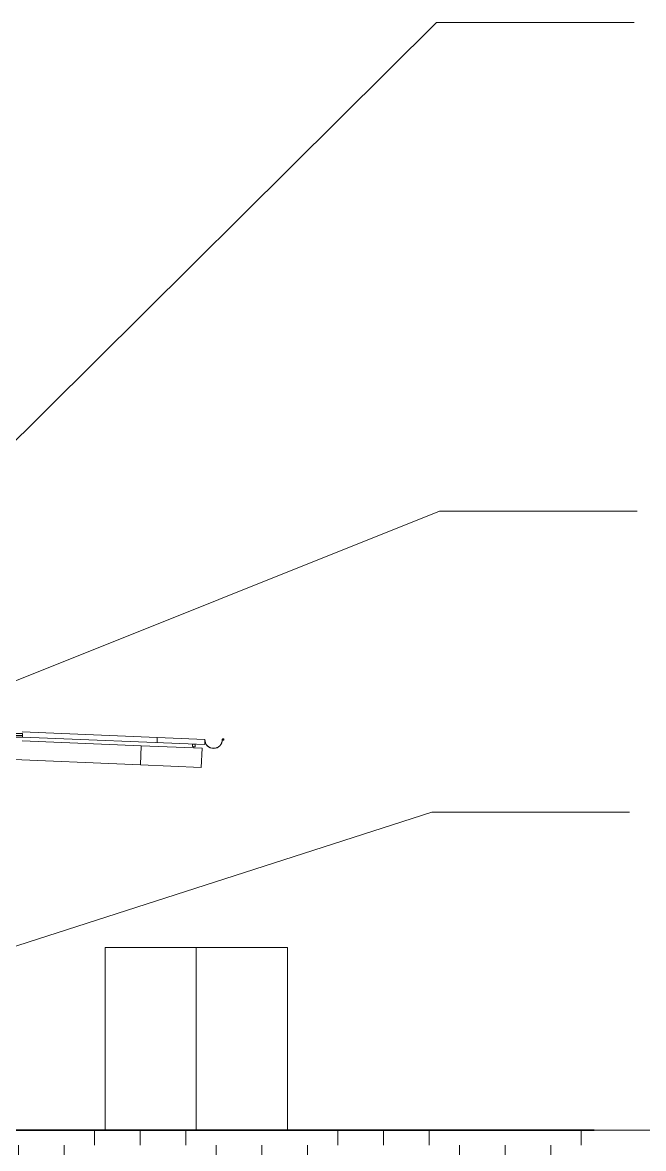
# Model space of a CAD drawing. Header units: inches. Extents: x 20207 to 40520, y -355 to 835.
# Drawn here: x 22808.5 to 23053.4, y -7.2 to 436.6 of the extents above; entities that cross this region are included whole.
import ezdxf

# ---------------------------------------------------------------- set-up
doc = ezdxf.new("R2010")
doc.units = ezdxf.units.IN
doc.header["$MEASUREMENT"] = 0
doc.linetypes.add('Grid Line 1_2_', pattern=[0.875, 0.5, -0.125, 0.125, -0.125])
for name, color, linetype, lineweight in [('A-ANNO-KEYN', 231, 'Continuous', 9), ('A-FLOR-LEVL', 51, 'Continuous', 9), ('A-ROOF', 132, 'Continuous', 13), ('A-ROOF-OTLN', 132, 'Continuous', 9), ('A-SITE-ROAD', 130, 'Continuous', 13), ('C-TOPO', 7, 'Continuous', 13), ('E-ELEC-EQPM', 71, 'Continuous', 13), ('E-LITE-EQPM', 33, 'Continuous', 13), ('S-BEAM', 12, 'Continuous', 13)]:
    doc.layers.add(name, color=color, linetype=linetype, lineweight=lineweight)

# ---------------------------------------------------------------- blocks, each defined once
blk = doc.blocks.new('Transformer-Dry-Type-Siemens - 6x6x6-1004770-Elevation - West')
at = {"layer": 'E-ELEC-EQPM'}
for p, q in [((22913.05, 72), (22877.05, 72)), ((22913.05, 72), (22877.05, 72)), ((22913.05, 0), (22913.05, 72)), ((22913.05, 0), (22913.05, 72))]:
    blk.add_line(p, q, dxfattribs=at)
blk = doc.blocks.new('Transformer-Dry-Type-Siemens - 6x3x6-1005805-Elevation - West')
at = {"layer": 'E-ELEC-EQPM'}
for p, q in [((22841.05, 72), (22841.05, 0)), ((22877.05, 72), (22841.05, 72)), ((22877.05, 72), (22841.05, 72)), ((22841.05, 72), (22841.05, 0)), ((22877.05, 0), (22877.05, 72)), ((22877.05, 0), (22877.05, 72))]:
    blk.add_line(p, q, dxfattribs=at)
blk = doc.blocks.new('Dimension Lumber - 5_5 x 7_5 Glulam-1730133-Elevation - West')
at = {"layer": 'S-BEAM'}
for p, q in [((22855.28, 151.51), (22879.29, 150.51)), ((22879.29, 150.51), (22878.98, 143.01)), ((22878.98, 143.01), (22854.97, 144.01))]:
    blk.add_line(p, q, dxfattribs=at)
blk = doc.blocks.new('Dimension Lumber - 5_5 x 7_5 Glulam-1780657-Elevation - West')
at = {"layer": 'S-BEAM'}
for p, q in [((22808.3, 153.46), (22855.28, 151.51)), ((22855.28, 151.51), (22854.97, 144.01)), ((22854.97, 144.01), (22795.3, 146.5))]:
    blk.add_line(p, q, dxfattribs=at)
blk = doc.blocks.new('Roofs 6 - Roofs 1-1983647-Elevation - West')
at = {"layer": 'A-ROOF'}
for p, q in [((22519.05, 155.59), (22519.05, 156.3)), ((22519.05, 156.3), (22808.55, 156.3)), ((22519.05, 154.88), (22519.05, 155.59)), ((22808.55, 155.59), (22519.05, 155.59)), ((22808.55, 156.3), (22808.55, 155.59)), ((22808.55, 155.59), (22808.55, 154.88)), ((22808.55, 154.88), (22519.05, 154.88))]:
    blk.add_line(p, q, dxfattribs=at)
blk = doc.blocks.new('EXTERIOR LED - SUNRISE LED Light Bar-970652-Elevation - West')
at = {"layer": 'E-LITE-EQPM'}
for p, q in [((22876.57, 152.12), (22875.57, 152.12)), ((22875.57, 152.12), (22875.57, 151.28)), ((22875.57, 151.28), (22875.74, 151.28)), ((22875.74, 151.28), (22875.74, 151.12)), ((22875.74, 151.12), (22876.57, 151.12)), ((22876.57, 151.12), (22876.57, 152.12))]:
    blk.add_line(p, q, dxfattribs=at)

msp = doc.modelspace()

# ---------------------------------------------------------------- hatches: boundary and pattern name
at = {"layer": 'C-TOPO', "lineweight": 9}
h = msp.add_hatch(dxfattribs=at)
h.set_pattern_fill('FP_8', color=8, style=0, pattern_type=2)
h.set_pattern_definition([(0, (22782.816, 0), (48, 48), [48, -48]), (0, (22782.816, 18), (48, 48), [48, -48]), (0, (22782.816, 36), (48, 48), [48, -48]), (90, (22788.816, 42), (-48, 48), [48, -48]), (90, (22806.816, 42), (-48, 48), [48, -48]), (90, (22824.816, 42), (-48, 48), [48, -48])])
h.paths.add_polyline_path([(22833.08, -79.68), (23034, -79.68), (23034, 0), (20555.04, 0), (20555.04, -79.68), (22724.13, -79.68)], flags=0)

# ---------------------------------------------------------------- linework, layer by layer
at = {"layer": 'A-ANNO-KEYN', "color": 153}
for p, q in [((22735.51, 202.25), (22971.79, 436.56)), ((22971.79, 436.56), (23049.79, 436.56)), ((22471.92, 43.64), (22972.98, 244.02)), ((22972.98, 244.02), (23050.97, 244.02)), ((22771.27, 61.48), (22969.88, 125.36)), ((22969.88, 125.36), (23047.88, 125.36))]:
    msp.add_line(p, q, dxfattribs=at)
at = {"layer": 'A-FLOR-LEVL', "linetype": 'Grid Line 1_2_'}
msp.add_line((20361.6, 0), (23817.88, 0), dxfattribs=at)
at = {"layer": 'A-ROOF'}
for p, q in [((22808.3, 156.97), (22880.35, 153.97)), ((22808.55, 154.96), (22880.35, 151.96)), ((22861.62, 152.74), (22861.62, 154.75)), ((22880.35, 153.97), (22880.35, 151.96))]:
    msp.add_line(p, q, dxfattribs=at)
at = {"layer": 'A-ROOF-OTLN'}
for p, q in [((22880.41, 153.97), (22880.35, 153.97)), ((22887.45, 153.77), (22887.41, 153.72))]:
    msp.add_line(p, q, dxfattribs=at)
for centre, radius, start, end in [((22883.85, 153.97), 3.5, 180, 360), ((22883.85, 153.97), 3.44, 180, 0), ((22887.59, 153.97), 0.306, 232.159, 180), ((22887.59, 153.97), 0.243, 234.011, 180)]:
    msp.add_arc(centre, radius, start, end, dxfattribs=at)
at = {"layer": 'A-SITE-ROAD'}
msp.add_line((22885.83, 0), (22885.09, 0), dxfattribs=at)
at = {"layer": 'C-TOPO', "lineweight": 35}
for p, q in [((22956.74, 0), (22588.7, 0)), ((22966.1, 0), (22956.74, 0)), ((22975.15, 0), (22966.1, 0)), ((22987.54, 0), (22975.15, 0)), ((23000.73, 0), (22987.54, 0)), ((23015.39, 0), (23000.73, 0)), ((23032.45, 0), (23015.39, 0)), ((23034, 0), (23032.45, 0))]:
    msp.add_line(p, q, dxfattribs=at)
at = {"layer": 'C-TOPO'}
for p, q in [((22956.74, 0), (22588.7, 0)), ((22966.1, 0), (22956.74, 0)), ((22966.1, 0), (22975.15, 0)), ((22975.15, 0), (22987.55, 0)), ((22987.55, 0), (23000.73, 0)), ((23000.73, 0), (23015.38, 0)), ((23032.45, 0), (23015.38, 0)), ((23034, 0), (23032.45, 0))]:
    msp.add_line(p, q, dxfattribs=at)

# ---------------------------------------------------------------- block references
at = {"layer": 'A-ROOF'}
msp.add_blockref('Roofs 6 - Roofs 1-1983647-Elevation - West', (0, 0), dxfattribs=at)
at = {"layer": 'E-ELEC-EQPM'}
for name in ['Transformer-Dry-Type-Siemens - 6x3x6-1005805-Elevation - West', 'Transformer-Dry-Type-Siemens - 6x6x6-1004770-Elevation - West']:
    msp.add_blockref(name, (0, 0), dxfattribs=at)
at = {"layer": 'E-LITE-EQPM'}
msp.add_blockref('EXTERIOR LED - SUNRISE LED Light Bar-970652-Elevation - West', (0, 0), dxfattribs=at)
at = {"layer": 'S-BEAM'}
for name in ['Dimension Lumber - 5_5 x 7_5 Glulam-1780657-Elevation - West', 'Dimension Lumber - 5_5 x 7_5 Glulam-1730133-Elevation - West']:
    msp.add_blockref(name, (0, 0), dxfattribs=at)

doc.saveas('drawing.dxf')
